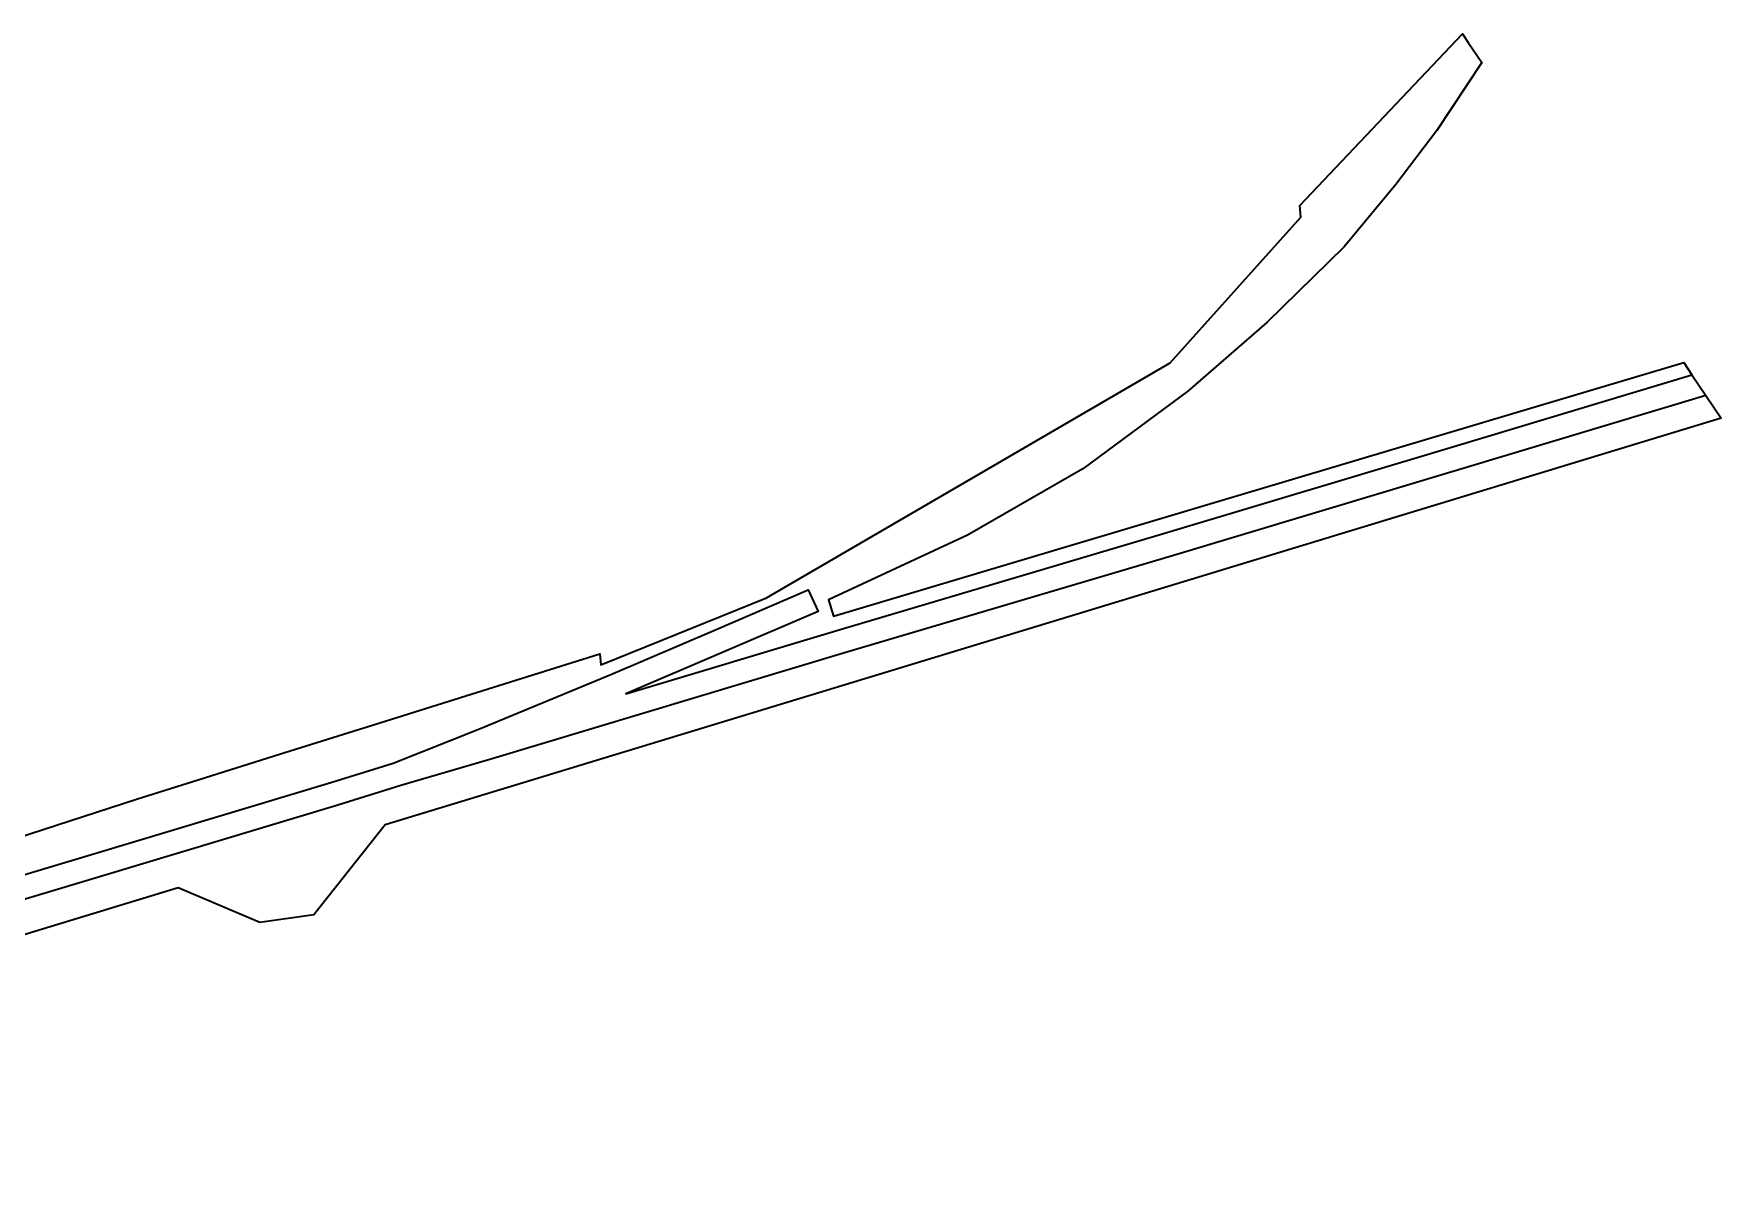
# Model space of a CAD drawing. Header units: inches. Extents: x 386283 to 388912, y 683236 to 684907.
# Drawn here: x 388556.2 to 388912, y 683688.4 to 683928.5 of the extents above; entities that cross this region are included whole.
import ezdxf

# ---------------------------------------------------------------- set-up
doc = ezdxf.new("R2010")
doc.units = ezdxf.units.IN
doc.header["$MEASUREMENT"] = 0
doc.layers.add('CONSTRUCTII_ACTIVE', color=7, linetype='Continuous', true_color=0xc342f2)
doc.layers.add('IMOBILE_ACTIVE', color=7, linetype='Continuous', true_color=0x144221)

msp = doc.modelspace()

# ---------------------------------------------------------------- linework, layer by layer
at = {"layer": 'CONSTRUCTII_ACTIVE', "lineweight": 35}
msp.add_lwpolyline([(388478.32, 683728.45), (388569.08, 683755.64), (388618.85, 683770.61), (388631.95, 683774.67), (388650.17, 683781.96), (388677.83, 683793.37), (388699.56, 683802.7), (388719.46, 683811.26), (388721.55, 683806.71), (388701.53, 683798.11), (388681.05, 683789.31), (388726.18, 683802.89), (388794.35, 683823.11), (388855.62, 683841.47), (388905.8, 683856.61), (388908.72, 683852.27), (388857.06, 683836.68), (388795.78, 683818.32), (388727.61, 683798.11), (388652.35, 683775.45), (388633.6, 683769.96), (388620.31, 683765.83), (388570.52, 683750.86), (388479.75, 683723.66)], dxfattribs=at)
at = {"layer": 'IMOBILE_ACTIVE', "lineweight": 35}
msp.add_lwpolyline([(388377.52, 683702.03), (388577.82, 683767.08), (388591.07, 683771.25), (388608.01, 683776.57), (388623.73, 683781.5), (388626.66, 683782.42), (388643.71, 683787.77), (388675.5, 683797.76), (388675.78, 683795.43), (388710.65, 683809.58), (388795.77, 683859.16), (388823.31, 683889.84), (388823.11, 683892.29), (388857.41, 683928.53), (388858.64, 683926.7), (388861.48, 683922.48), (388852.01, 683908.1), (388843.36, 683896.71), (388832.49, 683883.57), (388816.16, 683867.61), (388799.48, 683853.18), (388777.36, 683836.75), (388753.03, 683822.77), (388723.78, 683809.15), (388724.81, 683805.69), (388771.41, 683819.6), (388811.44, 683831.55), (388870.34, 683849.13), (388904.06, 683859.19), (388905.8, 683856.61), (388908.72, 683852.27), (388911.97, 683847.44), (388630.29, 683761.67), (388615.21, 683742.75), (388603.88, 683741.08), (388586.64, 683748.38), (388389.76, 683688.43)], dxfattribs=at)

doc.saveas('drawing.dxf')
